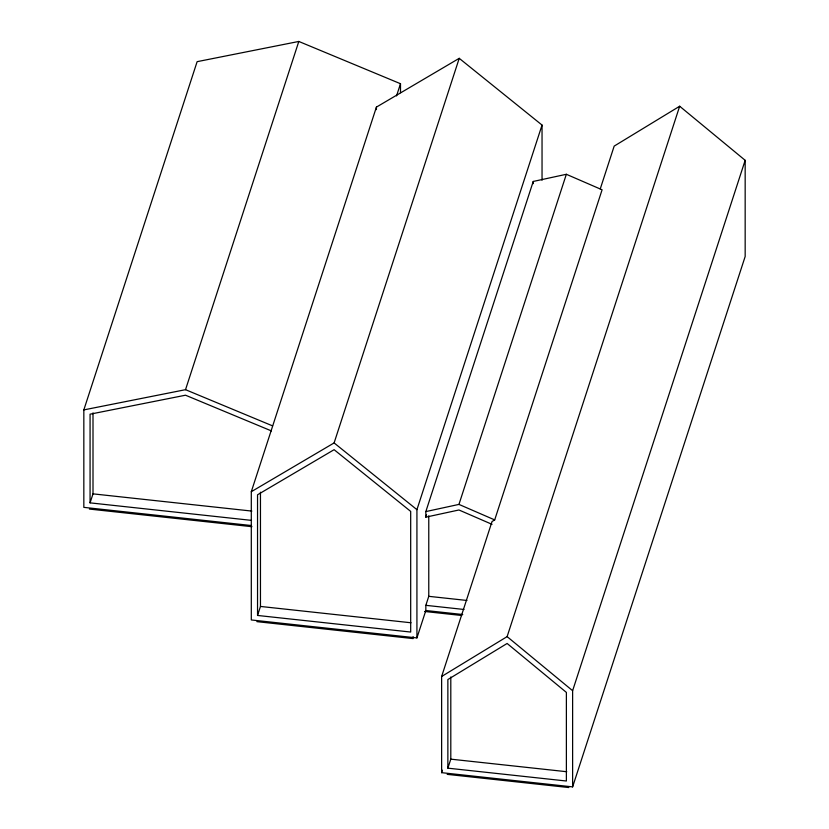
<?xml version="1.0" encoding="UTF-8"?>
<svg xmlns="http://www.w3.org/2000/svg" width="829" height="829" viewBox="0 0 829 829"><rect width="100%" height="100%" fill="white"/><g stroke="black" fill="none" stroke-linecap="round" stroke-linejoin="round"><path stroke-width="1.24" d="M251.529 525.555L83.833 507.369L83.833 409.899L197.126 61.667L298.813 41.45L400.5 83.719L400.5 92.693M251.498 520.374L90.071 502.861L93.003 493.856L93.003 412.894M83.833 409.899L185.52 389.682L298.813 41.45M428.769 515.814L428.769 596.331L425.837 605.336L425.837 610.517L416.925 637.915L251.301 619.957L251.301 491.701L376.418 107.107L459.225 58.331L542.042 125.075L542.042 180.225M396.531 95.905L400.5 83.719M257.539 615.45L257.539 494.789L334.108 449.691L410.687 511.4L410.687 632.05L257.539 615.45L260.461 606.445L260.461 492.198M251.301 491.701L334.108 442.924L459.225 58.331M416.925 637.915L416.925 509.659L542.042 125.075M492.043 524.332L458.945 509.98L425.837 517.151L425.837 511.586L533.234 181.458L566.342 174.287L602.092 189.789L494.695 519.907L492.043 521.524L441.629 676.495L441.629 772.669L572.621 786.876L745.167 256.493L745.167 160.318L679.666 106.236L614.175 146.111L600.237 188.95M425.837 517.151L426.572 514.902M425.837 511.586L458.945 504.405L566.342 174.287M441.629 772.669L442.427 770.203M447.867 768.162L447.867 679.542L507.12 643.47L566.383 692.402L566.383 781.011L447.867 768.162L450.8 759.157L450.8 676.961M441.629 676.495L507.12 636.62L679.666 106.236M572.621 786.876L572.621 690.702L745.167 160.318M93.003 493.856L251.871 511.089M89.387 509.068L251.964 526.695M428.769 596.331L466.965 600.465M425.837 605.336L464.033 609.47M425.837 610.517L462.758 614.517M424.603 611.47L461.743 615.501M260.461 606.445L411.039 622.776M256.855 621.646L413.122 638.589L413.122 636.651M450.8 759.157L566.767 771.726M447.183 774.359L568.818 787.55M185.52 389.682L272.617 425.888M271.425 430.914L185.52 395.205L90.071 414.179L90.071 502.861M458.945 504.405L494.695 519.907M334.108 442.924L416.925 509.659M507.12 636.62L572.621 690.702M533.234 181.458L533.234 183.686M376.418 107.107L376.418 109.625"/></g></svg>
